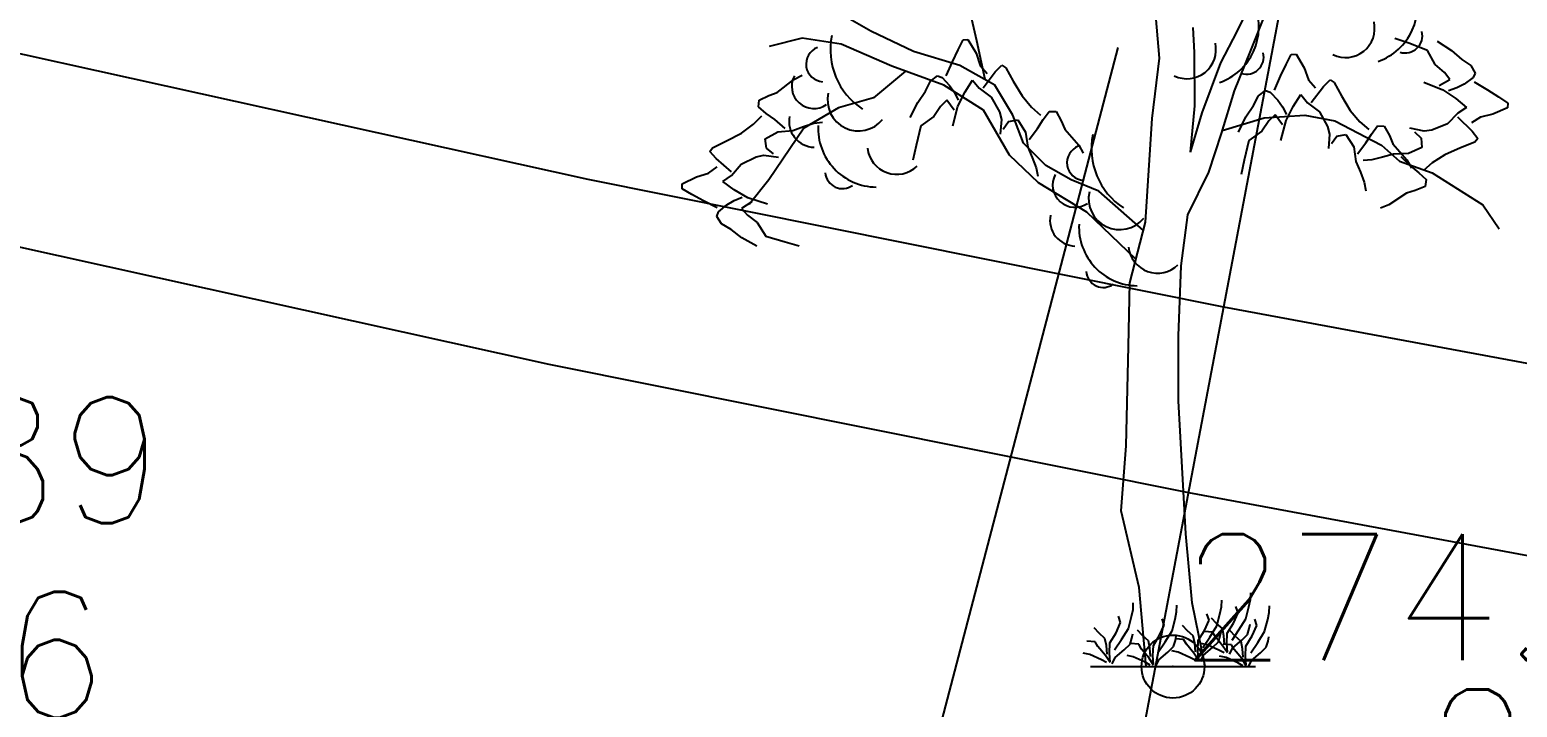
# Model space of a CAD drawing. Header units: millimetres. Extents: x 524954 to 526204, y 9523489 to 9524010.
# Drawn here: x 525434.09 to 525445.9, y 9523635.48 to 9523640.86 of the extents above; entities that cross this region are included whole.
import ezdxf

# ---------------------------------------------------------------- set-up
doc = ezdxf.new("R2010")
doc.units = ezdxf.units.MM
doc.header["$PDMODE"] = 32
doc.header["$PDSIZE"] = 0.5
doc.linetypes.add('ACAD_ISO12W100', pattern=[21, 12, -3, 0, -3, 0, -3])
for name, color, linetype in [('Arbre', 34, 'ACAD_ISO12W100'), ('Route - Bretelle de sortie - Tabulations', 7, 'Continuous'), ('Route - Route de la corniche de Brazzaville - Restitution en plan - GEM_Trottoir', 7, 'Continuous'), ('Route - Route de la corniche de Brazzaville - Restitution en plan - GEM_VOIE 2', 7, 'Continuous'), ('Route - Route de la corniche de Brazzaville - Tabulations', 7, 'Continuous'), ('TopoAlt', 3, 'Continuous'), ('TOPOJIS', 7, 'Continuous')]:
    doc.layers.add(name, color=color, linetype=linetype)
doc.styles.add('Simplex 1.0', font='Simplex.shx', dxfattribs={"width": 0.99, "height": 1})

# ---------------------------------------------------------------- blocks, each defined once
blk = doc.blocks.new('TCPOINT M')
at = {"color": 0}
blk.add_point((0, 0), dxfattribs=at)
at = {"layer": 'TopoAlt', "style": 'Simplex 1.0', "width": 0.99}
blk.add_attdef('ALT', (0.15, 0.15), '', height=1, dxfattribs=at)
blk = doc.blocks.new('v088')
at = {"linetype": 'Continuous'}
for p, q in [((-0.107, 4.829), (-0.165, 5.487)), ((0.51, 5.041), (0.671, 5.368)), ((-1.559, 4.967), (-1.635, 5.301)), ((-2.4, 5.043), (-2.621, 5.169)), ((0.619, 4.888), (0.731, 5.176)), ((-2.946, 4.988), (-3.206, 4.92)), ((-2.634, 4.938), (-2.946, 4.988)), ((-2.061, 4.882), (-2.4, 5.043)), ((-1.492, 4.659), (-1.559, 4.967)), ((0.172, 4.872), (0.161, 5.071)), ((0.379, 4.79), (0.51, 5.041)), ((-2.233, 4.766), (-2.634, 4.938)), ((-1.692, 4.771), (-2.061, 4.882)), ((0.174, 4.45), (0.172, 4.872)), ((0.489, 4.568), (0.619, 4.888)), ((-2.123, 4.725), (-2.377, 4.514)), ((-1.819, 4.613), (-2.233, 4.766)), ((-1.415, 4.615), (-1.692, 4.771)), ((-0.166, 4.349), (-0.107, 4.829)), ((0.231, 4.395), (0.379, 4.79)), ((-1.504, 4.415), (-1.819, 4.613)), ((-1.273, 4.376), (-1.415, 4.615)), ((-2.377, 4.514), (-2.655, 4.434)), ((0.384, 4.23), (0.489, 4.568)), ((-2.655, 4.434), (-2.931, 4.273)), ((-1.298, 4.058), (-1.504, 4.415)), ((-1.188, 4.154), (-1.273, 4.376)), ((0.138, 4.082), (0.174, 4.45)), ((0.138, 4.082), (0.231, 4.395)), ((0.724, 4.355), (1.047, 4.375)), ((1.047, 4.375), (1.284, 4.33)), ((-2.931, 4.273), (-3.209, 3.863)), ((-0.217, 3.527), (-0.166, 4.349)), ((0.391, 4.253), (0.724, 4.355)), ((1.284, 4.33), (1.655, 4.138)), ((-1.01, 3.977), (-1.188, 4.154)), ((0.285, 3.923), (0.384, 4.23)), ((1.655, 4.138), (1.8, 4.011)), ((-1.069, 3.839), (-1.298, 4.058)), ((-0.808, 3.863), (-1.01, 3.977)), ((0.118, 3.584), (0.285, 3.923)), ((1.8, 4.011), (2.057, 3.917)), ((2.057, 3.917), (2.461, 3.664)), ((-3.209, 3.863), (-3.367, 3.667)), ((-0.685, 3.605), (-1.069, 3.839)), ((-0.589, 3.774), (-0.808, 3.863)), ((-0.234, 3.461), (-0.589, 3.774)), ((2.461, 3.664), (2.589, 3.474)), ((-0.294, 3.234), (-0.685, 3.605)), ((0.064, 3.179), (0.118, 3.584)), ((-0.344, 3.046), (-0.217, 3.527)), ((0.045, 2.625), (0.064, 3.179)), ((-0.352, 2.542), (-0.344, 3.046)), ((0.043, 2.109), (0.045, 2.625)), ((-0.373, 1.752), (-0.352, 2.542)), ((0.102, 1.053), (0.043, 2.109)), ((-0.412, 1.235), (-0.373, 1.752)), ((-0.268, 0.628), (-0.412, 1.235)), ((0.151, 0.506), (0.102, 1.053)), ((-0.213, 0), (-0.268, 0.628)), ((0.256, 0), (0.151, 0.506)), ((-0.654, 0), (0.654, 0))]:
    blk.add_line(p, q, dxfattribs=at)
at = {"color": 3, "linetype": 'Continuous'}
for p, q in [((-1.707, 4.895), (-1.667, 4.973)), ((-1.667, 4.973), (-1.628, 4.976)), ((-1.628, 4.976), (-1.564, 4.867)), ((1.872, 4.946), (1.762, 4.985)), ((2.099, 4.964), (2.211, 4.89)), ((-1.751, 4.8), (-1.707, 4.895)), ((-1.564, 4.867), (-1.531, 4.771)), ((0.899, 4.779), (0.939, 4.857)), ((0.939, 4.857), (0.978, 4.861)), ((0.978, 4.861), (1.042, 4.751)), ((2.022, 4.89), (1.872, 4.946)), ((2.083, 4.778), (2.022, 4.89)), ((2.211, 4.89), (2.293, 4.818)), ((-1.801, 4.689), (-1.751, 4.8)), ((-1.531, 4.771), (-1.475, 4.707)), ((-1.411, 4.72), (-1.359, 4.773)), ((-1.359, 4.773), (-1.327, 4.751)), ((-1.327, 4.751), (-1.268, 4.645)), ((0.855, 4.685), (0.899, 4.779)), ((1.042, 4.751), (1.075, 4.656)), ((2.157, 4.714), (2.083, 4.778)), ((2.293, 4.818), (2.365, 4.769)), ((2.365, 4.769), (2.4, 4.71)), ((-3.143, 4.557), (-3.01, 4.66)), ((-3.01, 4.66), (-2.944, 4.692)), ((-1.966, 4.567), (-1.926, 4.645)), ((-1.926, 4.645), (-1.871, 4.687)), ((-1.871, 4.687), (-1.833, 4.675)), ((-1.833, 4.675), (-1.774, 4.612)), ((-1.774, 4.612), (-1.736, 4.556)), ((-1.651, 4.561), (-1.591, 4.654)), ((-1.591, 4.654), (-1.539, 4.59)), ((-1.508, 4.592), (-1.411, 4.72)), ((-1.268, 4.645), (-1.199, 4.529)), ((0.805, 4.573), (0.855, 4.685)), ((1.075, 4.656), (1.131, 4.592)), ((1.195, 4.604), (1.247, 4.657)), ((1.247, 4.657), (1.279, 4.636)), ((1.279, 4.636), (1.338, 4.53)), ((1.992, 4.638), (2.142, 4.578)), ((2.113, 4.611), (2.199, 4.658)), ((2.199, 4.658), (2.157, 4.714)), ((2.313, 4.623), (2.253, 4.592)), ((2.383, 4.674), (2.313, 4.623)), ((2.4, 4.71), (2.383, 4.674)), ((2.393, 4.64), (2.497, 4.577)), ((-3.291, 4.441), (-3.287, 4.496)), ((-3.287, 4.496), (-3.21, 4.533)), ((-3.21, 4.533), (-3.143, 4.557)), ((-2.027, 4.477), (-1.966, 4.567)), ((-1.795, 4.494), (-1.845, 4.445)), ((-1.737, 4.415), (-1.795, 4.494)), ((-1.736, 4.556), (-1.705, 4.495)), ((-1.708, 4.448), (-1.651, 4.561)), ((-1.539, 4.59), (-1.443, 4.518)), ((-1.443, 4.518), (-1.378, 4.401)), ((-1.199, 4.529), (-1.123, 4.438)), ((0.64, 4.452), (0.68, 4.53)), ((0.68, 4.53), (0.735, 4.572)), ((0.735, 4.572), (0.773, 4.559)), ((0.773, 4.559), (0.832, 4.496)), ((0.832, 4.496), (0.87, 4.441)), ((0.955, 4.445), (1.015, 4.539)), ((1.015, 4.539), (1.067, 4.474)), ((1.098, 4.476), (1.195, 4.604)), ((1.338, 4.53), (1.407, 4.414)), ((2.142, 4.578), (2.247, 4.507)), ((2.253, 4.592), (2.189, 4.569)), ((2.247, 4.507), (2.332, 4.436)), ((2.497, 4.577), (2.585, 4.521)), ((2.585, 4.521), (2.658, 4.472)), ((-3.23, 4.39), (-3.291, 4.441)), ((-3.162, 4.341), (-3.23, 4.39)), ((-2.086, 4.357), (-2.027, 4.477)), ((-1.845, 4.445), (-1.9, 4.365)), ((-1.749, 4.291), (-1.708, 4.448)), ((-1.378, 4.401), (-1.363, 4.341)), ((-1.123, 4.438), (-1.052, 4.377)), ((-1.03, 4.342), (-0.984, 4.405)), ((-0.984, 4.405), (-0.928, 4.404)), ((-0.928, 4.404), (-0.887, 4.33)), ((0.579, 4.362), (0.64, 4.452)), ((0.811, 4.379), (0.761, 4.33)), ((0.869, 4.3), (0.811, 4.379)), ((0.87, 4.441), (0.901, 4.38)), ((0.898, 4.333), (0.955, 4.445)), ((1.067, 4.474), (1.163, 4.402)), ((1.163, 4.402), (1.228, 4.286)), ((1.407, 4.414), (1.483, 4.322)), ((2.262, 4.393), (2.179, 4.306)), ((2.332, 4.436), (2.262, 4.393)), ((2.54, 4.383), (2.441, 4.361)), ((2.656, 4.433), (2.54, 4.383)), ((2.658, 4.472), (2.656, 4.433)), ((-3.427, 4.233), (-3.331, 4.304)), ((-3.331, 4.304), (-3.266, 4.37)), ((-3.079, 4.271), (-3.162, 4.341)), ((-3.137, 4.244), (-3.019, 4.255)), ((-3.019, 4.255), (-2.933, 4.286)), ((-2.933, 4.286), (-2.851, 4.312)), ((-2.851, 4.312), (-2.783, 4.321)), ((-2.003, 4.29), (-2.04, 4.134)), ((-1.9, 4.365), (-2.003, 4.29)), ((-1.363, 4.341), (-1.372, 4.226)), ((-1.349, 4.266), (-1.305, 4.325)), ((-1.305, 4.325), (-1.233, 4.338)), ((-1.233, 4.338), (-1.171, 4.241)), ((-1.141, 4.184), (-1.075, 4.271)), ((-1.075, 4.271), (-1.03, 4.342)), ((-0.887, 4.33), (-0.859, 4.265)), ((-0.859, 4.265), (-0.748, 4.137)), ((0.52, 4.241), (0.579, 4.362)), ((0.761, 4.33), (0.706, 4.249)), ((0.857, 4.176), (0.898, 4.333)), ((1.228, 4.286), (1.243, 4.226)), ((1.483, 4.322), (1.554, 4.261)), ((1.576, 4.226), (1.623, 4.29)), ((1.623, 4.29), (1.678, 4.289)), ((1.678, 4.289), (1.719, 4.214)), ((1.994, 4.248), (1.88, 4.272)), ((2.055, 4.256), (1.994, 4.248)), ((2.179, 4.306), (2.055, 4.256)), ((2.26, 4.362), (2.375, 4.249)), ((2.441, 4.361), (2.371, 4.315)), ((-3.656, 4.117), (-3.547, 4.171)), ((-3.547, 4.171), (-3.427, 4.233)), ((-3.239, 4.188), (-3.137, 4.244)), ((-3.229, 4.115), (-3.239, 4.188)), ((-1.171, 4.241), (-1.153, 4.123)), ((-0.748, 4.137), (-0.713, 4.073)), ((0.603, 4.175), (0.566, 4.019)), ((0.706, 4.249), (0.603, 4.175)), ((1.243, 4.226), (1.234, 4.11)), ((1.258, 4.15), (1.301, 4.209)), ((1.301, 4.209), (1.373, 4.223)), ((1.373, 4.223), (1.435, 4.125)), ((1.465, 4.068), (1.531, 4.155)), ((1.531, 4.155), (1.576, 4.226)), ((1.719, 4.214), (1.747, 4.149)), ((1.747, 4.149), (1.858, 4.021)), ((1.917, 4.244), (1.97, 4.193)), ((1.97, 4.193), (1.975, 4.12)), ((2.396, 4.162), (2.283, 4.116)), ((2.375, 4.249), (2.421, 4.191)), ((2.421, 4.191), (2.396, 4.162)), ((-3.679, 4.087), (-3.656, 4.117)), ((-3.629, 4.032), (-3.679, 4.087)), ((-3.507, 3.927), (-3.629, 4.032)), ((-3.43, 3.988), (-3.309, 4.046)), ((-3.309, 4.046), (-3.249, 4.058)), ((-3.249, 4.058), (-3.134, 4.042)), ((-3.172, 4.068), (-3.229, 4.115)), ((-2.04, 4.134), (-2.065, 4.02)), ((-1.153, 4.123), (-1.118, 4.039)), ((-1.118, 4.039), (-1.087, 3.959)), ((0.566, 4.019), (0.541, 3.904)), ((1.435, 4.125), (1.453, 4.007)), ((1.58, 4.022), (1.511, 4.017)), ((1.664, 4.043), (1.58, 4.022)), ((1.751, 4.067), (1.664, 4.043)), ((1.87, 4.071), (1.751, 4.067)), ((1.81, 4.048), (1.888, 3.972)), ((1.858, 4.021), (1.893, 3.958)), ((1.975, 4.12), (1.87, 4.071)), ((2.16, 4.062), (2.059, 3.998)), ((2.283, 4.116), (2.16, 4.062)), ((-3.785, 3.887), (-3.688, 3.915)), ((-3.688, 3.915), (-3.621, 3.967)), ((-3.507, 3.896), (-3.43, 3.988)), ((-1.087, 3.959), (-1.074, 3.891)), ((1.453, 4.007), (1.488, 3.924)), ((1.488, 3.924), (1.519, 3.844)), ((1.888, 3.972), (1.953, 3.918)), ((1.953, 3.918), (2.01, 3.864)), ((2.059, 3.998), (1.99, 3.936)), ((-3.898, 3.83), (-3.785, 3.887)), ((-3.897, 3.791), (-3.898, 3.83)), ((-3.821, 3.747), (-3.897, 3.791)), ((-3.574, 3.849), (-3.507, 3.896)), ((-3.484, 3.783), (-3.574, 3.849)), ((-3.375, 3.72), (-3.484, 3.783)), ((1.519, 3.844), (1.532, 3.776)), ((2.002, 3.81), (1.923, 3.778)), ((2.01, 3.864), (2.002, 3.81)), ((-3.729, 3.697), (-3.821, 3.747)), ((-3.621, 3.641), (-3.729, 3.697)), ((-3.609, 3.608), (-3.542, 3.663)), ((-3.542, 3.663), (-3.485, 3.698)), ((-3.485, 3.698), (-3.422, 3.725)), ((-3.344, 3.689), (-3.426, 3.635)), ((-3.221, 3.67), (-3.375, 3.72)), ((1.714, 3.664), (1.647, 3.637)), ((1.855, 3.758), (1.714, 3.664)), ((1.923, 3.778), (1.855, 3.758)), ((-3.623, 3.571), (-3.609, 3.608)), ((-3.585, 3.514), (-3.623, 3.571)), ((-3.426, 3.635), (-3.38, 3.583)), ((-3.38, 3.583), (-3.303, 3.524)), ((-3.509, 3.469), (-3.585, 3.514)), ((-3.423, 3.403), (-3.509, 3.469)), ((-3.303, 3.524), (-3.234, 3.416)), ((-3.306, 3.337), (-3.423, 3.403)), ((-3.234, 3.416), (-3.081, 3.37)), ((-3.081, 3.37), (-2.968, 3.339)), ((-0.317, 0.454), (-0.315, 0.507)), ((0.029, 0.435), (0.031, 0.488)), ((0.373, 0.416), (0.385, 0.474)), ((0.385, 0.474), (0.387, 0.526)), ((0.517, 0.426), (0.5, 0.476)), ((0.579, 0.38), (0.603, 0.474)), ((0.603, 0.474), (0.615, 0.531)), ((0.615, 0.531), (0.618, 0.584)), ((0.765, 0.43), (0.767, 0.483)), ((-0.416, 0.349), (-0.433, 0.399)), ((-0.353, 0.303), (-0.329, 0.397)), ((-0.329, 0.397), (-0.317, 0.454)), ((-0.07, 0.329), (-0.087, 0.38)), ((-0.007, 0.284), (0.017, 0.377)), ((0.017, 0.377), (0.029, 0.435)), ((0.25, 0.286), (0.286, 0.368)), ((0.286, 0.368), (0.269, 0.418)), ((0.346, 0.341), (0.305, 0.385)), ((0.349, 0.322), (0.373, 0.416)), ((0.481, 0.344), (0.517, 0.426)), ((0.524, 0.291), (0.579, 0.38)), ((0.666, 0.325), (0.649, 0.375)), ((0.728, 0.279), (0.752, 0.373)), ((0.752, 0.373), (0.765, 0.43)), ((-0.587, 0.264), (-0.627, 0.308)), ((-0.541, 0.224), (-0.587, 0.264)), ((-0.502, 0.188), (-0.452, 0.267)), ((-0.452, 0.267), (-0.416, 0.349)), ((-0.409, 0.214), (-0.353, 0.303)), ((-0.327, 0.226), (-0.32, 0.26)), ((-0.24, 0.245), (-0.281, 0.288)), ((-0.195, 0.204), (-0.24, 0.245)), ((-0.156, 0.168), (-0.106, 0.248)), ((-0.106, 0.248), (-0.07, 0.329)), ((-0.063, 0.195), (-0.007, 0.284)), ((0.019, 0.207), (0.026, 0.24)), ((0.115, 0.284), (0.075, 0.327)), ((0.161, 0.243), (0.115, 0.284)), ((0.173, 0.185), (0.161, 0.243)), ((0.2, 0.207), (0.25, 0.286)), ((0.315, 0.274), (0.25, 0.279)), ((0.293, 0.233), (0.349, 0.322)), ((0.337, 0.236), (0.315, 0.274)), ((0.392, 0.301), (0.346, 0.341)), ((0.361, 0.197), (0.375, 0.245)), ((0.375, 0.245), (0.382, 0.279)), ((0.404, 0.243), (0.392, 0.301)), ((0.409, 0.175), (0.404, 0.243)), ((0.428, 0.183), (0.43, 0.264)), ((0.43, 0.264), (0.481, 0.344)), ((0.495, 0.24), (0.454, 0.284)), ((0.469, 0.209), (0.524, 0.291)), ((0.541, 0.2), (0.495, 0.24)), ((0.546, 0.209), (0.591, 0.255)), ((0.579, 0.163), (0.63, 0.243)), ((0.591, 0.255), (0.606, 0.303)), ((0.606, 0.303), (0.613, 0.337)), ((0.63, 0.243), (0.666, 0.325)), ((0.673, 0.19), (0.728, 0.279)), ((-0.618, 0.197), (-0.683, 0.202)), ((-0.596, 0.159), (-0.618, 0.197)), ((-0.536, 0.087), (-0.596, 0.159)), ((-0.529, 0.166), (-0.541, 0.224)), ((-0.524, 0.099), (-0.529, 0.166)), ((-0.505, 0.106), (-0.502, 0.188)), ((-0.464, 0.132), (-0.409, 0.214)), ((-0.459, 0.072), (-0.387, 0.132)), ((-0.387, 0.132), (-0.341, 0.178)), ((-0.341, 0.178), (-0.327, 0.226)), ((-0.272, 0.178), (-0.337, 0.183)), ((-0.25, 0.139), (-0.272, 0.178)), ((-0.19, 0.067), (-0.25, 0.139)), ((-0.183, 0.147), (-0.195, 0.204)), ((-0.178, 0.079), (-0.183, 0.147)), ((-0.159, 0.087), (-0.156, 0.168)), ((-0.118, 0.113), (-0.063, 0.195)), ((-0.041, 0.113), (0.005, 0.159)), ((0.041, 0.115), (-0.01, 0.125)), ((0.005, 0.159), (0.019, 0.207)), ((0.084, 0.216), (0.019, 0.221)), ((0.106, 0.178), (0.084, 0.216)), ((0.166, 0.106), (0.106, 0.178)), ((0.178, 0.118), (0.173, 0.185)), ((0.197, 0.125), (0.2, 0.207)), ((0.202, 0.055), (0.197, 0.125)), ((0.272, 0.173), (0.221, 0.183)), ((0.238, 0.151), (0.293, 0.233)), ((0.243, 0.091), (0.315, 0.151)), ((0.365, 0.13), (0.272, 0.173)), ((0.315, 0.151), (0.361, 0.197)), ((0.397, 0.163), (0.337, 0.236)), ((0.406, 0.108), (0.365, 0.13)), ((0.433, 0.108), (0.397, 0.163)), ((0.464, 0.173), (0.399, 0.178)), ((0.433, 0.113), (0.428, 0.183)), ((0.45, 0.099), (0.474, 0.149)), ((0.486, 0.135), (0.464, 0.173)), ((0.474, 0.149), (0.546, 0.209)), ((0.546, 0.063), (0.486, 0.135)), ((0.553, 0.142), (0.541, 0.2)), ((0.558, 0.075), (0.553, 0.142)), ((0.577, 0.082), (0.579, 0.163)), ((0.618, 0.108), (0.673, 0.19)), ((0.695, 0.108), (0.74, 0.154)), ((0.74, 0.154), (0.755, 0.202)), ((0.755, 0.202), (0.762, 0.236)), ((-0.661, 0.096), (-0.712, 0.106)), ((-0.567, 0.053), (-0.661, 0.096)), ((-0.527, 0.031), (-0.567, 0.053)), ((-0.5, 0.031), (-0.536, 0.087)), ((-0.5, 0.036), (-0.505, 0.106)), ((-0.483, 0.022), (-0.459, 0.072)), ((-0.315, 0.077), (-0.365, 0.087)), ((-0.221, 0.034), (-0.315, 0.077)), ((-0.18, 0.012), (-0.221, 0.034)), ((-0.154, 0.012), (-0.19, 0.067)), ((-0.154, 0.017), (-0.159, 0.087)), ((-0.137, 0.002), (-0.113, 0.053)), ((-0.113, 0.053), (-0.041, 0.113)), ((0.135, 0.072), (0.041, 0.115)), ((0.175, 0.05), (0.135, 0.072)), ((0.202, 0.05), (0.166, 0.106)), ((0.219, 0.041), (0.243, 0.091)), ((0.421, 0.072), (0.37, 0.082)), ((0.514, 0.029), (0.421, 0.072)), ((0.555, 0.007), (0.514, 0.029)), ((0.582, 0.007), (0.546, 0.063)), ((0.582, 0.012), (0.577, 0.082)), ((0.599, -0.002), (0.623, 0.048)), ((0.623, 0.048), (0.695, 0.108))]:
    blk.add_line(p, q, dxfattribs=at)
for centre, major_axis, start_param, end_param in [((1.475, 5.243), (0.33, 0.33), 4.265936, 5.872819), ((0.215, 5.075), (-0.33, 0.33), 2.69514, 4.302022), ((1.37, 5.065), (-0.164, 0.164), 1.908121, 4.146545), ((-2.155, 4.896), (-0.4, 0.4), 0.587708, 1.773422), ((1.844, 5.006), (-0.0964, 0.0964), 2.051824, 4.174223), ((-2.774, 4.781), (-0.099, 0.099), -0.421529, 2.292047), ((0.11, 4.897), (-0.164, 0.164), 1.908121, 4.146545), ((0.584, 4.837), (0.0964, 0.0964), 3.62262, 5.745019), ((-2.851, 4.605), (-0.125, 0.125), 0.293965, 2.957824), ((-2.497, 4.497), (0.174, 0.174), 2.133893, 4.816631), ((-2.844, 4.326), (-0.145, 0.145), 0.590553, 2.325666), ((-2.352, 4.272), (0.33, 0.33), 2.307735, 3.914618), ((-0.082, 4.112), (0.4, 0.4), 2.158504, 3.344219), ((-2.195, 4.138), (0.164, 0.164), 2.463212, 4.701636), ((-0.702, 3.998), (0.099, 0.099), 1.149268, 3.862844), ((-2.625, 3.929), (0.0964, 0.0964), 2.435534, 4.557933), ((-0.779, 3.821), (0.125, 0.125), 1.864761, 4.52862), ((-0.424, 3.713), (0.174, 0.174), 2.133893, 4.816631), ((-0.772, 3.542), (-0.145, 0.145), 0.590553, 2.325666), ((-0.28, 3.489), (0.33, 0.33), 2.307735, 3.914618), ((-0.123, 3.354), (0.164, 0.164), 2.463212, 4.701636), ((-0.553, 3.145), (0.0964, 0.0964), 2.435534, 4.557933)]:
    blk.add_ellipse(centre, major_axis=major_axis, ratio=1, start_param=start_param, end_param=end_param, dxfattribs=at)

msp = doc.modelspace()

# ---------------------------------------------------------------- linework, layer by layer
at = {"layer": 'Route - Bretelle de sortie - Tabulations'}
msp.add_line((525442.728, 9523640.716), (525437.657, 9523621.369), dxfattribs=at)
at = {"layer": 'Route - Route de la corniche de Brazzaville - Restitution en plan - GEM_Trottoir', "flags": 128}
msp.add_lwpolyline([(525384.349, 9523655.03), (525388.654, 9523653.242), (525393.489, 9523651.346), (525398.212, 9523649.601), (525403.262, 9523647.849), (525408.195, 9523646.248), (525413.157, 9523644.748), (525415.433, 9523644.096), (525419.262, 9523642.949), (525423.107, 9523641.862), (525428.116, 9523640.542), (525433.15, 9523639.322), (525438.208, 9523638.203), (525443.287, 9523637.185), (525453.158, 9523635.352), (525462.991, 9523633.53), (525472.823, 9523631.707)], dxfattribs=at)
at = {"layer": 'Route - Route de la corniche de Brazzaville - Restitution en plan - GEM_VOIE 2', "flags": 128}
msp.add_lwpolyline([(525394.056, 9523652.735), (525398.752, 9523651), (525403.773, 9523649.259), (525408.678, 9523647.669), (525413.611, 9523646.177), (525415.874, 9523645.529), (525419.681, 9523644.39), (525423.504, 9523643.309), (525428.484, 9523641.996), (525433.489, 9523640.783), (525438.517, 9523639.67), (525443.567, 9523638.659), (525453.432, 9523636.827), (525463.264, 9523635.004), (525473.097, 9523633.182)], dxfattribs=at)
at = {"layer": 'Route - Route de la corniche de Brazzaville - Tabulations'}
msp.add_line((525446.834, 9523655.851), (525435.634, 9523596.906), dxfattribs=at)

# ---------------------------------------------------------------- block references
at = {"layer": 'Arbre'}
msp.add_blockref('v088', (525443.165, 9523635.803), dxfattribs=at)
at = {"layer": 'TOPOJIS'}
ref = msp.add_blockref('TCPOINT M', (525430.449, 9523636.892, 274.89), dxfattribs=at)
ref.add_attrib('ALT', '274.89', (525430.499, 9523636.942, 274.89), dxfattribs={"layer": 'TopoAlt', "height": 1, "style": 'Simplex 1.0', "width": 0.99})
ref = msp.add_blockref('TCPOINT M', (525443.165, 9523635.803, 274.49), dxfattribs=at)
ref.add_attrib('ALT', '274.49', (525443.215, 9523635.853, 274.49), dxfattribs={"layer": 'TopoAlt', "height": 1, "style": 'Simplex 1.0', "width": 0.99})
ref = msp.add_blockref('TCPOINT M', (525429.987, 9523635.346, 274.86), dxfattribs=at)
ref.add_attrib('ALT', '274.86', (525430.037, 9523635.396, 274.86), dxfattribs={"layer": 'TopoAlt', "height": 1, "style": 'Simplex 1.0', "width": 0.99})
ref = msp.add_blockref('TCPOINT M', (525445.11, 9523634.572, 275.13), dxfattribs=at)
ref.add_attrib('ALT', '275.13', (525445.16, 9523634.622, 275.13), dxfattribs={"layer": 'TopoAlt', "height": 1, "style": 'Simplex 1.0', "width": 0.99})

doc.saveas('drawing.dxf')
